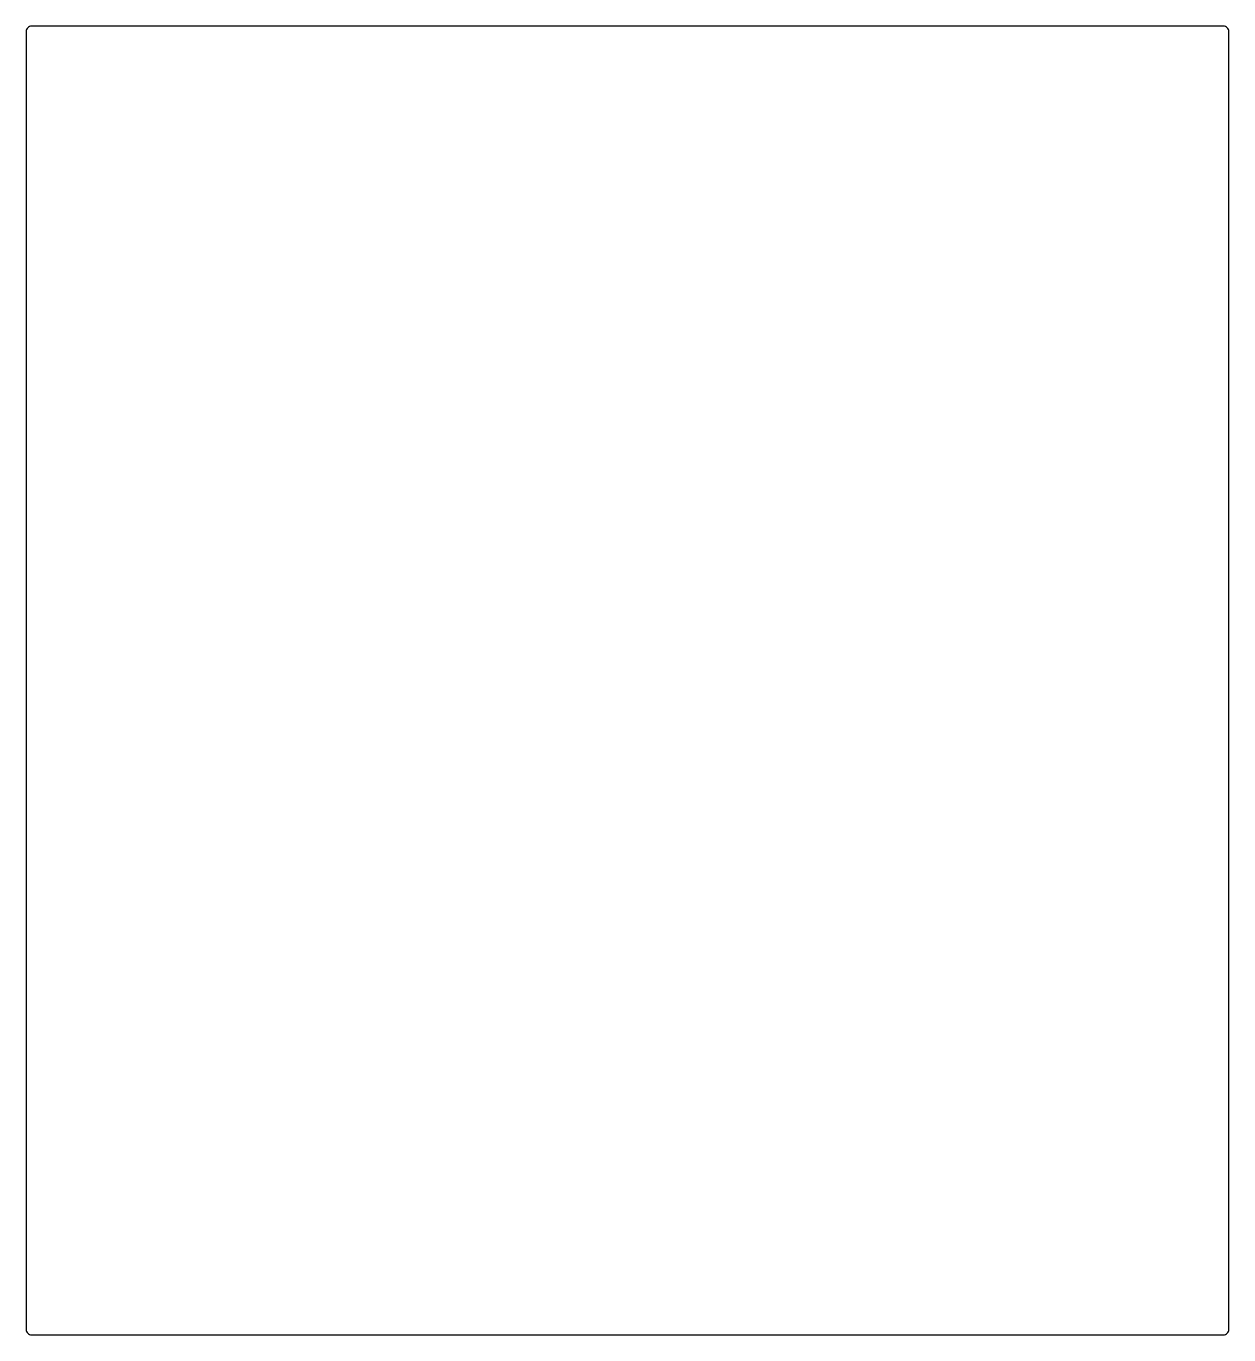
# Model space of a CAD drawing. Header units: millimetres. Extents: x 4 to 236, y 84 to 336.
import ezdxf

# ---------------------------------------------------------------- set-up
doc = ezdxf.new("R2010")
doc.units = ezdxf.units.MM
doc.layers.get('0').update_dxf_attribs({"linetype": 'CONTINUOUS'})

msp = doc.modelspace()

# ---------------------------------------------------------------- linework, layer by layer
msp.add_lwpolyline([(5, 336, 0.414214), (4, 335), (4, 84.6, 0.414214), (5, 83.6), (235, 83.6, 0.414214), (236, 84.6), (236, 335, 0.414214), (235, 336)], format="xyb", close=True)

doc.saveas('drawing.dxf')
